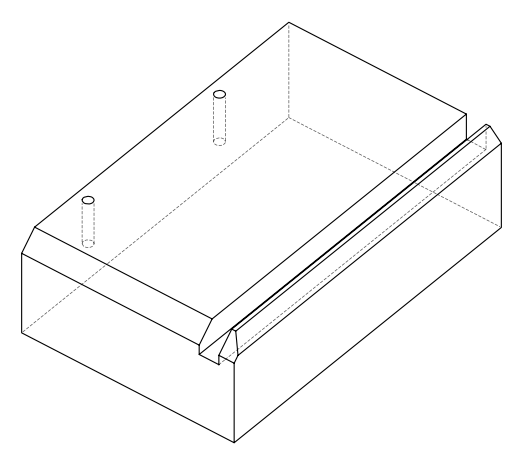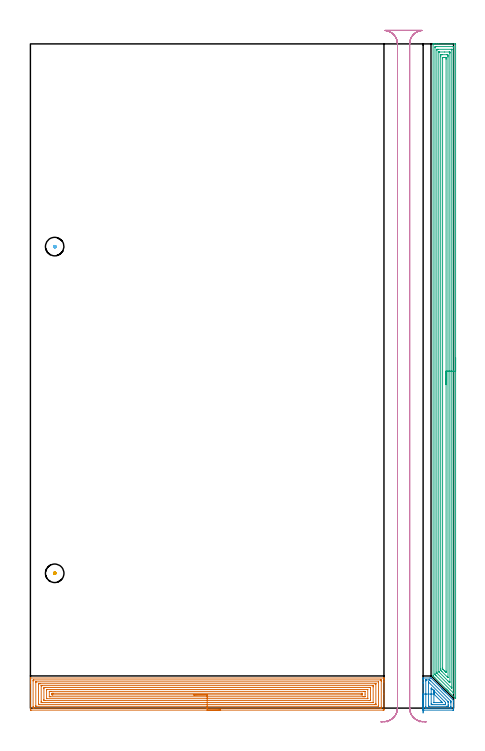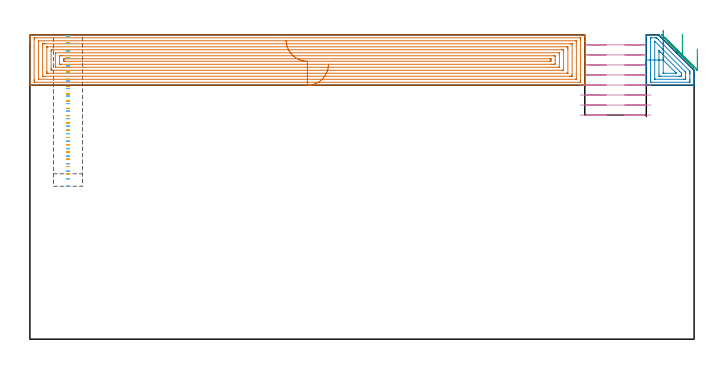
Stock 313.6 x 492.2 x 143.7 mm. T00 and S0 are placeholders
(PLAN: 6 operations, 2 tool changes, 62.5 min)
(1 AREA_MILL | FG_CHAMFER_SURFACE | UGT0205_001 | 19.17 min | 76524 mm3)
(2 AREA_MILL_1 | FG_CHAMFER_SURFACE_1 | UGT0205_001 | 1.48 min | 8709 mm3)
(3 AREA_MILL_2 | FG_CHAMFER_SURFACE_2 | UGT0205_001 | 23.24 min | 66117 mm3)
(4 MILL_RECTANGULAR_SLOT | SLOT_RECTANGULAR | UGT0201_094 | Follow Part, ap 5, ae 75% | 17.3 min | 536319 mm3)
(5 MILL_BLIND_HOLE_FROM_SOLID_MATERIAL | STEP1POCKET | NXT0201_011 | Spiral | 0.66 min | 9656 mm3)
(6 MILL_BLIND_HOLE_FROM_SOLID_MATERIAL_1 | STEP1POCKET_1 | NXT0201_011 | Spiral | 0.69 min | 10519 mm3)
(TOOL UGT0205_001 | Chamfer Mill 20 x 3 x 45 deg. | D20 FL50 Z2)
(TOOL UGT0201_094 | End mill 20 mm | D20 FL38 Z4)
(TOOL NXT0201_011 | ENDMILL 12mm [2P460-1200-NA 1630] | D12 FL38 Z6)
(OP 1 AREA_MILL)
G17 G21 G94 G90
T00 M6
G54
G17 G0 G90 X141. Y-1.5 S1061 M3
G43 Z153.7 H0
Z129.9
G94 G1 X140.962 Z129.028 F250.
X140.848 Z128.164
X140.659 Z127.312
X140.397 Z126.48
X140.063 Z125.674
X139.66 Z124.9
X139.192 Z124.164
X138.66 Z123.472
X138.071 Z122.829
X137.428 Z122.24
X136.736 Z121.708
X136. Z121.24
X135.226 Z120.837
X134.42 Z120.503
X133.588 Z120.241
X132.736 Z120.052
X131.872 Z119.938
X131. Z119.9
X0.614
X0.169 Y-1.496 Z119.902
X0.01 Y-1.492 Z119.906
X0. Y-1.329 Z120.068
Y18.605 Z140.
Y19.211 Z140.605
Y19.762 Z141.158
Y20.092 Z141.488
Y20.643 Z142.039
Y20.973 Z142.368
Y21.633 Z143.033
Y21.966 Z143.365
Y22.298 Z143.688
X0.006 Y22.299 Z143.69
X0.167 Y22.3 Z143.7
X261.833
X261.994 Y22.299 Z143.69
X262. Y22.298 Z143.688
Y21.966 Z143.365
Y21.633 Z143.033
Y20.973 Z142.368
Y19.762 Z141.158
Y19.211 Z140.605
Y10.455 Z131.852
Y-0.779 Z120.619
X261.997 Y-1.054 Z120.343
X261.99 Y-1.492 Z119.906
X261.834 Y-1.496 Z119.902
X261.386 Y-1.5 Z119.9
X131.
Y-0.086 Z121.314
X2.4 Y-0.085 Z121.315
X2.31 Y-0.084 Z121.316
X2.035 Y-0.079 Z121.321
X2.01 Y0.011 Z121.411
X2.003 Y0.219 Z121.619
X2.001 Y0.708 Z122.108
X2. Y1.103 Z122.503
X2.001 Y20.092 Z141.492
X2.002 Y20.484 Z141.884
X2.01 Y20.874 Z142.274
X2.4 Y20.884 Z142.284
X2.489 Y20.885 Z142.285
X259.6
X259.69 Y20.884 Z142.284
X259.965 Y20.879 Z142.279
X259.99 Y20.789 Z142.189
X259.997 Y20.581 Z141.981
X259.999 Y20.092 Z141.492
X260. Y19.697 Z141.097
X259.999 Y0.708 Z122.108
X259.998 Y0.316 Z121.716
X259.99 Y-0.074 Z121.326
X259.6 Y-0.084 Z121.316
X259.511 Y-0.085 Z121.315
X131. Y-0.086 Z121.314
Y1.328 Z122.728
X4.186 Y1.329 Z122.729
X4.098 Y1.33 Z122.73
X4.029 Y1.333 Z122.733
X4.014 Y1.335 Z122.735
X4.01 Y1.354 Z122.754
X4.005 Y1.406 Z122.806
X4.001 Y1.589 Z122.989
Y19.211 Z140.611
X4.002 Y19.392 Z140.792
X4.01 Y19.454 Z140.854
X4.013 Y19.465 Z140.865
X4.022 Y19.467 Z140.867
X4.054 Y19.47 Z140.87
X4.186 Y19.471 Z140.871
X257.814
X257.902 Y19.47 Z140.87
X257.971 Y19.467 Z140.867
X257.986 Y19.465 Z140.865
X257.99 Y19.446 Z140.846
X257.995 Y19.394 Z140.794
X257.999 Y19.211 Z140.611
Y1.589 Z122.989
X257.998 Y1.408 Z122.808
X257.99 Y1.346 Z122.746
X257.987 Y1.335 Z122.735
X257.978 Y1.333 Z122.733
X257.946 Y1.33 Z122.73
X257.814 Y1.329 Z122.729
X131. Y1.328 Z122.728
Y2.743 Z124.143
X6.589
X6.128 Y2.747 Z124.147
X6.023 Y2.75 Z124.15
X6.01 Y2.751 Z124.151
X6.007 Y2.771 Z124.171
X6.003 Y2.821 Z124.221
X6.001 Y2.921 Z124.321
X6. Y17.421 Z138.821
X6.002 Y17.875 Z139.275
X6.005 Y17.982 Z139.382
X6.01 Y18.034 Z139.434
X6.015 Y18.051 Z139.451
X6.043 Y18.052 Z139.452
X6.25 Y18.055 Z139.455
X6.865 Y18.057 Z139.457
X7.141
X255.411
X255.872 Y18.053 Z139.453
X255.977 Y18.05 Z139.45
X255.99 Y18.049 Z139.449
X255.993 Y18.029 Z139.429
X255.997 Y17.979 Z139.379
X255.999 Y17.878 Z139.278
X256. Y3.379 Z124.779
X255.998 Y2.925 Z124.325
X255.995 Y2.818 Z124.218
X255.99 Y2.766 Z124.166
X255.985 Y2.749 Z124.149
X255.957 Y2.748 Z124.148
X255.75 Y2.745 Z124.145
X255.135 Y2.743 Z124.143
X254.859
X131.
Y4.157 Z125.557
X8.575
X8.421 Y4.159 Z125.559
X8.115 Y4.164 Z125.564
X8.009 Y4.172 Z125.572
X8.006 Y4.19 Z125.59
X8.003 Y4.233 Z125.633
X8. Y4.875 Z126.275
Y5.114 Z126.514
Y16.567 Z137.967
X8.002 Y16.608 Z138.008
X8.005 Y16.627 Z138.027
X8.008 Y16.632 Z138.032
X8.039 Y16.636 Z138.036
X8.345 Y16.641 Z138.041
X8.498 Y16.643 Z138.043
X253.425
X253.579 Y16.641 Z138.041
X253.885 Y16.636 Z138.036
X253.991 Y16.628 Z138.028
X253.994 Y16.61 Z138.01
X253.997 Y16.567 Z137.967
X254. Y15.925 Z137.325
Y15.686 Z137.086
Y4.233 Z125.633
X253.998 Y4.192 Z125.592
X253.995 Y4.173 Z125.573
X253.992 Y4.168 Z125.568
X253.961 Y4.164 Z125.564
X253.655 Y4.159 Z125.559
X253.502 Y4.157 Z125.557
X131.
Y5.571 Z126.971
X10.866 Y5.572 Z126.972
X10.437 Y5.574 Z126.974
X10.018 Y5.578 Z126.978
X10.008 Y5.995 Z127.395
X10.001 Y6.425 Z127.825
Y14.355 Z135.755
X10.007 Y14.805 Z136.205
X10.015 Y15.222 Z136.622
X10.437 Y15.226 Z136.626
X10.902 Y15.228 Z136.628
X251.134
X251.562 Y15.226 Z136.626
X251.982 Y15.222 Z136.622
X251.992 Y14.805 Z136.205
X251.999 Y14.375 Z135.775
Y6.445 Z127.845
X251.993 Y5.995 Z127.395
X251.985 Y5.578 Z126.978
X251.562 Y5.574 Z126.974
X251.098 Y5.572 Z126.972
X131. Y5.571 Z126.971
Y6.985 Z128.385
X12.112 Y6.986 Z128.386
X12.038 Y6.989 Z128.389
X12.009 Y6.992 Z128.392
X12.004 Y7.008 Z128.408
X12.001 Y7.028 Z128.428
X12. Y13.484 Z134.884
X12.002 Y13.631 Z135.031
X12.007 Y13.749 Z135.149
X12.013 Y13.809 Z135.209
X12.029 Y13.81 Z135.21
X12.224 Y13.814 Z135.214
X249.888
X249.962 Y13.811 Z135.211
X249.99 Y13.808 Z135.208
X249.996 Y13.792 Z135.192
X249.999 Y13.772 Z135.172
X250. Y7.316 Z128.716
X249.998 Y7.169 Z128.569
X249.993 Y7.051 Z128.451
X249.987 Y6.991 Z128.391
X249.971 Y6.99 Z128.39
X249.776 Y6.986 Z128.386
X131. Y6.985 Z128.385
Y8.4 Z129.8
X14.903
X14.248 Y8.403 Z129.803
X14.01 Y8.407 Z129.807
X14. Y8.638 Z130.038
Y8.647 Z130.047
Y12.172 Z133.572
X14.01 Y12.393 Z133.793
X14.662 Y12.399 Z133.799
X14.903 Y12.4 Z133.8
X15.554
X247.097
X247.752 Y12.397 Z133.797
X247.99 Y12.393 Z133.793
X248. Y12.162 Z133.562
Y12.153 Z133.553
Y10.4 Z131.8
Y8.628 Z130.028
X247.99 Y8.407 Z129.807
X247.338 Y8.401 Z129.801
X247.097 Y8.4 Z129.8
X246.446
X131.
Y9.814 Z131.214
X16.689
X16.388 Y9.816 Z131.216
X16.039 Y9.821 Z131.221
X16.01 Y9.827 Z131.227
X16.006 Y9.876 Z131.276
X16.002 Y9.983 Z131.383
X16. Y10.198 Z131.598
X16.001 Y10.4 Z131.8
X16.005 Y10.74 Z132.14
X16.01 Y10.909 Z132.309
X16.019 Y10.98 Z132.38
X16.099 Y10.982 Z132.382
X16.689 Y10.985 Z132.385
X16.988 Y10.986 Z132.386
X245.311
X245.612 Y10.984 Z132.384
X245.961 Y10.979 Z132.379
X245.99 Y10.973 Z132.373
X245.994 Y10.924 Z132.324
X245.998 Y10.817 Z132.217
X246. Y10.602 Z132.002
X245.999 Y10.4 Z131.8
X245.995 Y10.06 Z131.46
X245.99 Y9.891 Z131.291
X245.981 Y9.82 Z131.22
X245.901 Y9.818 Z131.218
X245.311 Y9.815 Z131.215
X245.012 Y9.814 Z131.214
X131.
X130.128 Z131.252
X129.264 Z131.366
X128.412 Z131.555
X127.58 Z131.817
X126.774 Z132.151
X126. Z132.554
X125.264 Z133.022
X124.572 Z133.553
X123.929 Z134.143
X123.34 Z134.786
X122.808 Z135.478
X122.34 Z136.214
X121.937 Z136.988
X121.603 Z137.794
X121.341 Z138.626
X121.152 Z139.477
X121.038 Z140.342
X121. Z141.214
G0 Z153.7
M5
M2
(OP 2 AREA_MILL_1)
G17 G21 G94 G90
T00 M6
G54
G17 G0 G90 X291. Y-3.742 S1061 M3
G43 Z153.7 H0
Z131.797
G94 G1 Y-3.099 Z131.208 F250.
Y-2.407 Z130.677
Y-1.671 Z130.208
Y-0.897 Z129.805
Y-0.091 Z129.471
Y0.741 Z129.209
Y1.592 Z129.02
Y2.457 Z128.906
Y3.329 Z128.868
Y4.2 Z128.906
Y5.065 Z129.02
Y5.917 Z129.209
Y6.749 Z129.471
Y7.555 Z129.805
Y8.329 Z130.208
Y9.065 Z130.677
Y9.757 Z131.208
Y10.4 Z131.797
Y18.33 Z139.724
Y18.911 Z140.309
Y19.211 Z140.607
Y20.973 Z142.368
Y21.571 Z142.97
Y21.854 Z143.253
X291.001 Y21.998 Z143.397
X291.01 Y22.294 Z143.693
X291.152 Y22.3 Z143.7
X296.057
X296.897 Y22.295 Z143.695
X296.906 Z143.694
X304.7 Y14.501 Z135.898
X304.837 Y14.365 Z135.761
X304.976 Y14.225 Z135.623
X305.136 Y14.065 Z135.463
X305.278 Y13.924 Z135.32
X305.422 Y13.78 Z135.177
X305.571 Y13.63 Z135.028
X305.719 Y13.484 Z134.879
X305.868 Y13.334 Z134.731
X306.006 Y13.195 Z134.593
X306.159 Y13.043 Z134.438
X306.313 Y12.888 Z134.285
X306.441 Y12.76 Z134.157
X306.6 Y12.603 Z133.998
X307.095 Y12.105 Z133.505
X307.354 Y11.847 Z133.245
X307.48 Y11.722 Z133.118
X307.835 Y11.365 Z132.765
X313.6 Y5.6 Z126.998
Y5.554 Z126.954
Y5.122 Z126.522
Y4.232 Z125.627
Y2.171 Z123.568
Y1.589 Z122.984
Y0.999 Z122.395
Y-0.763 Z120.633
X313.597 Y-1.054 Z120.343
X313.59 Y-1.491 Z119.905
X313.449 Y-1.495 Z119.903
X313.003 Y-1.5 Z119.9
X291.597
X291.152 Y-1.495 Z119.903
X291.01 Y-1.492 Z119.906
X291. Y-1.345 Z120.052
Y10.4 Z131.797
X292.489 Z131.8
X293.
X293.001 Y20.092 Z141.492
X293.002 Y20.466 Z141.866
X293.01 Y20.844 Z142.244
X293.014 Y20.88 Z142.28
X293.031 Y20.881 Z142.281
X293.08 Y20.884 Z142.284
X293.18 Y20.885 Z142.285
X293.381 Y20.886 Z142.286
X295.254 Y20.885 Z142.285
X295.655 Y20.881 Z142.281
X295.851 Y20.879 Z142.279
X296.057 Y20.685 Z142.085
X296.657 Y20.092 Z141.492
X311.429 Y5.321 Z126.721
X311.497 Y5.251 Z126.651
X311.549 Y5.194 Z126.594
X311.581 Y5.157 Z126.557
X311.59 Y5.114 Z126.514
X311.597 Y4.74 Z126.14
X311.599 Y4.232 Z125.632
X311.6 Y3.856 Z125.256
Y1.213 Z122.613
X311.599 Y0.708 Z122.108
X311.598 Y0.334 Z121.734
X311.59 Y-0.044 Z121.356
X311.586 Y-0.08 Z121.32
X311.569 Y-0.082 Z121.318
X311.52 Y-0.084 Z121.316
X311.42 Y-0.085 Z121.315
X311.219 Y-0.086 Z121.314
X293.381 Y-0.085 Z121.315
X293.291 Y-0.084 Z121.316
X293.024 Y-0.079 Z121.321
X293.01 Y0.008 Z121.408
X293.003 Y0.2 Z121.6
X293.001 Y0.708 Z122.108
X293. Y1.085 Z122.485
Y10.4 Z131.8
X295.
X295.001 Y19.211 Z140.611
X295.002 Y19.262 Z140.662
X295.004 Y19.271 Z140.671
X295.009 Y19.28 Z140.68
X295.086 Y19.211 Z140.611
X295.165 Y19.135 Z140.535
X309.31 Y4.99 Z126.39
X309.435 Y4.864 Z126.264
X309.585 Y4.704 Z126.104
X309.595 Y4.395 Z125.795
X309.598 Y4.232 Z125.632
X309.6 Y4.07 Z125.47
Y2.47 Z123.87
Y1.589 Z122.989
X309.599 Y1.427 Z122.827
X309.595 Y1.372 Z122.772
X309.59 Y1.335 Z122.735
X309.566 Y1.333 Z122.733
X309.435 Y1.331 Z122.731
X308.807 Y1.329 Z122.729
X308.543 Y1.328 Z122.728
X295.429 Y1.329 Z122.729
X295.165 Y1.33 Z122.73
X295.077 Y1.332 Z122.732
X295.016 Y1.335 Z122.735
X295.01 Y1.427 Z122.827
X295.003 Y1.589 Z122.989
X295. Y1.752 Z123.152
Y10.4 Z131.8
X297.
Y13.924 Z135.324
X297.005 Y14.75 Z136.15
X297.01 Y14.805 Z136.205
X297.022 Y14.818 Z136.218
X297.038 Y14.805 Z136.205
X297.841 Y14.011 Z135.411
X306.759 Y5.092 Z126.492
X307.59 Y4.232 Z125.632
X307.6 Y3.402 Z124.802
Y3.351 Z124.751
Y2.936 Z124.336
X307.599 Y2.832 Z124.232
X307.597 Y2.781 Z124.181
X307.593 Y2.756 Z124.156
X307.589 Y2.75 Z124.15
X307.58 Y2.748 Z124.148
X307.374 Y2.744 Z124.144
X306.759 Y2.743 Z124.143
X306.484
X297.841
X297.564 Y2.744 Z124.144
X297.114 Y2.748 Z124.148
X297.011 Y2.75 Z124.15
X297. Y3.351 Z124.751
Y10.4 Z131.8
X299.001
X304.288 Y5.114 Z126.514
X304.976 Y4.425 Z125.825
X305.161 Y4.232 Z125.632
X305.214 Y4.175 Z125.575
X305.127 Y4.164 Z125.564
X305.05 Y4.159 Z125.559
X304.976 Y4.158 Z125.558
X299.395
X299.089 Y4.161 Z125.561
X299.008 Y4.164 Z125.564
X299.006 Y4.17 Z125.57
X299.002 Y4.191 Z125.591
X299.001 Y4.232 Z125.632
Y10.4 Z131.8
X299.002 Y10.989 Z132.443
X299.004 Y11.52 Z133.135
X299.005 Y11.989 Z133.871
X299.006 Y12.392 Z134.645
X299.007 Y12.726 Z135.451
Y12.988 Z136.283
X299.008 Y13.177 Z137.135
Y13.291 Z137.999
Y13.329 Z138.871
Y13.291 Z139.743
Y13.177 Z140.608
X299.007 Y12.988 Z141.459
Y12.726 Z142.291
X299.006 Y12.392 Z143.097
X299.005 Y11.989 Z143.871
X299.004 Y11.52 Z144.607
X299.002 Y10.989 Z145.299
X299.001 Y10.4 Z145.942
G0 Z153.7
M5
M2
(OP 3 AREA_MILL_2)
G17 G21 G94 G90
T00 M6
G54
G17 G0 G90 X315.1 Y259.65 S1061 M3
G43 Z153.7 H0
Z137.
G94 G1 Y259.612 Z136.128 F250.
Y259.498 Z135.264
Y259.309 Z134.412
Y259.047 Z133.58
Y258.713 Z132.774
Y258.31 Z132.
Y257.841 Z131.264
Y257.31 Z130.572
Y256.721 Z129.929
Y256.078 Z129.34
Y255.386 Z128.808
Y254.65 Z128.34
Y253.876 Z127.937
Y253.07 Z127.603
Y252.238 Z127.341
Y251.386 Z127.152
Y250.522 Z127.038
Y249.65 Z127.
Y7.286
X315.093 Y7.119 Z127.007
X314.916 Y7.285 Z127.184
X314.882 Y7.318 Z127.218
X309.995 Y12.204 Z132.102
X309.83 Y12.368 Z132.265
X309.67 Y12.529 Z132.428
X309.548 Y12.651 Z132.55
X309.39 Y12.808 Z132.705
X309.237 Y12.962 Z132.861
X309.101 Y13.098 Z132.997
X308.95 Y13.248 Z133.145
X308.804 Y13.395 Z133.294
X308.654 Y13.545 Z133.444
X308.51 Y13.688 Z133.586
X308.371 Y13.828 Z133.727
X308.207 Y13.992 Z133.891
X308.07 Y14.128 Z134.026
X299.712 Y22.488 Z142.388
X298.83 Y23.369 Z143.269
X298.421 Y23.78 Z143.677
X298.406 Y23.805 Z143.692
X298.4 Y23.83 Z143.7
Y492.015
X298.396 Y492.199 Z143.695
X298.753 Y492.2 Z143.347
X298.984 Z143.116
X299.71 Z142.385
X300.954 Z141.143
X302.35 Z139.745
X314.67 Z127.428
X314.93 Y492.198 Z127.168
X315.092 Y492.19 Z127.006
X315.099 Y492.026 Z126.999
X315.1 Y249.65 Z127.
X313.686 Z128.414
X313.685 Y11.415 Z128.415
X313.684 Y11.309 Z128.416
X313.679 Y11.031 Z128.421
X313.676 Y10.984 Z128.424
X313.636 Y11.02 Z128.464
X313.592 Y11.062 Z128.508
X313.341 Y11.309 Z128.759
X300.59 Y24.06 Z141.51
X299.931 Y24.724 Z142.169
X299.835 Y24.827 Z142.265
X299.821 Y24.923 Z142.279
X299.814 Y25.619 Z142.286
X299.815 Y489.673 Z142.285
X299.816 Y489.78 Z142.284
X299.821 Y490.164 Z142.279
X300.186 Y490.191 Z141.914
X300.59 Y490.196 Z141.51
X301.057 Y490.2 Z141.043
X313.376 Z128.724
X313.595 Y490.198 Z128.505
X313.631 Y490.195 Z128.469
X313.666 Y490.19 Z128.434
X313.679 Y490.18 Z128.421
X313.68 Y490.152 Z128.42
X313.685 Y489.886 Z128.415
X313.686 Y249.65 Z128.414
X312.272 Z129.828
X312.271 Y15.535 Z129.829
X312.269 Y14.887 Z129.831
X312.268 Y14.849 Z129.832
X312.267 Y14.845 Z129.833
X312.217 Y14.887 Z129.883
X312.03 Y15.071 Z130.07
X301.47 Y25.629 Z140.63
X301.257 Y25.854 Z140.843
X301.235 Y25.889 Z140.865
X301.233 Y25.972 Z140.867
X301.23 Y26.103 Z140.87
X301.228 Y26.759 Z140.872
X301.229 Y487.342 Z140.871
X301.23 Y487.991 Z140.87
X301.232 Y488.113 Z140.868
X301.235 Y488.173 Z140.865
X301.24 Y488.191 Z140.86
X301.269 Y488.195 Z140.831
X301.47 Y488.198 Z140.63
X302.145 Y488.2 Z139.955
X311.824 Z130.276
X312.03 Y488.197 Z130.07
X312.235 Y488.192 Z129.865
X312.259 Y488.19 Z129.841
X312.265 Y488.178 Z129.835
X312.268 Y488.138 Z129.832
X312.27 Y488.073 Z129.83
X312.271 Y487.991 Z129.829
X312.272 Y487.745 Z129.828
Y249.65
X310.857 Z131.243
Y19.656
X310.855 Y19.358 Z131.245
X310.85 Y18.768 Z131.25
X310.27 Y19.287 Z131.83
X310.193 Y19.358 Z131.907
X309.39 Y20.159 Z132.71
X303.036 Y26.513 Z139.064
X302.835 Y26.716 Z139.265
X302.699 Y26.857 Z139.401
X302.652 Y26.909 Z139.448
X302.649 Y26.925 Z139.451
X302.646 Y26.961 Z139.454
X302.643 Y27.109 Z139.457
Y485.905
X302.645 Y486.104 Z139.455
X302.647 Y486.175 Z139.453
X302.65 Y486.188 Z139.45
X302.656 Y486.192 Z139.444
X302.682 Y486.196 Z139.418
X302.791 Y486.199 Z139.309
X303.23 Y486.2 Z138.87
X306.75 Z135.35
X310.27 Z131.83
X310.709 Y486.193 Z131.391
X310.817 Y486.19 Z131.283
X310.851 Y486.177 Z131.249
X310.853 Y486.142 Z131.247
X310.855 Y486.052 Z131.245
X310.857 Y485.605 Z131.243
Y485.308
Y249.65
X309.443 Z132.657
Y22.882
X309.442 Y22.827 Z132.658
X309.437 Y22.719 Z132.663
X309.43 Y22.58 Z132.67
X309.39 Y22.616 Z132.71
X309.064 Y22.936 Z133.036
X304.99 Y27.009 Z137.11
X304.594 Y27.407 Z137.506
X304.11 Y27.9 Z137.99
X304.064 Y28.302 Z138.036
X304.061 Y28.352 Z138.039
X304.057 Y29.196 Z138.043
Y29.25
Y482.679
X304.06 Y483.519 Z138.04
X304.061 Y483.569 Z138.039
X304.11 Y484.19 Z137.99
X304.324 Y484.196 Z137.776
X304.99 Y484.199 Z137.11
X305.2 Y484.2 Z136.9
X308.721 Y484.199 Z133.379
X309.39 Y484.19 Z132.71
X309.438 Y483.519 Z132.662
X309.441 Y483.468 Z132.659
X309.443 Y482.625 Z132.657
Y482.571
Y249.65
X308.029 Z134.071
Y27.407
X308.028 Y27.003 Z134.072
X308.023 Y26.513 Z134.077
X308.022 Y26.45 Z134.078
X307.945 Y26.513 Z134.155
X307.63 Y26.821 Z134.47
X307.04 Y27.407 Z135.06
X306.75 Y27.697 Z135.35
X306.146 Y28.302 Z135.954
X305.87 Y28.579 Z136.23
X305.566 Y28.889 Z136.534
X305.491 Y28.969 Z136.609
X305.478 Y28.988 Z136.622
X305.475 Y29.012 Z136.625
X305.473 Y29.061 Z136.627
X305.472 Y29.196 Z136.628
X305.471 Y29.601 Z136.629
Y481.241
X305.473 Y481.73 Z136.627
X305.476 Y482.131 Z136.624
X305.478 Y482.185 Z136.622
X305.524 Y482.19 Z136.576
X305.639 Y482.195 Z136.461
X305.87 Y482.198 Z136.23
X306.288 Y482.2 Z135.812
X307.168 Z134.932
X307.63 Z134.47
X307.784 Y482.198 Z134.316
X307.907 Y482.195 Z134.193
X307.988 Y482.19 Z134.112
X308.022 Y482.182 Z134.078
X308.023 Y482.135 Z134.077
X308.027 Y481.73 Z134.073
X308.029 Y481.325 Z134.071
Y480.836
Y249.65
Y248.778 Z134.109
Y247.913 Z134.223
Y247.062 Z134.412
Y246.23 Z134.674
Y245.424 Z135.008
Y244.65 Z135.411
Y243.914 Z135.88
Y243.222 Z136.411
Y242.579 Z137.
Y241.99 Z137.643
Y241.458 Z138.335
Y240.99 Z139.071
Y240.587 Z139.845
Y240.253 Z140.651
Y239.991 Z141.483
Y239.802 Z142.335
Y239.688 Z143.2
Y239.65 Z144.071
G0 Z153.7
M5
M2
(OP 4 MILL_RECTANGULAR_SLOT)
G17 G21 G94 G90
T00 M6
G54
G17 G0 G90 X288.598 Y-10.16 S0 M3
G43 Z153.7 H0
Z138.962
G94 G1 X286. Y-8.66 F250.
G2 X281. Y0. R10. F500.
G1 Y492.2
G2 X290.226 Y502.17 R10.
G1 Y502.2
X262.774
Y502.17
G2 X272. Y492.2 R10.
G1 Y0.
G2 X267. Y-8.66 R10.
G1 X264.402 Y-10.16 F250.
G0 X288.598 Z134.225
G1 X286. Y-8.66
G2 X281. Y0. R10. F500.
G1 Y492.2
G2 X290.226 Y502.17 R10.
G1 Y502.2
X262.774
Y502.17
G2 X272. Y492.2 R10.
G1 Y0.
G2 X267. Y-8.66 R10.
G1 X264.402 Y-10.16 F250.
G0 X288.598 Z129.487
G1 X286. Y-8.66
G2 X281. Y0. R10. F500.
G1 Y492.2
G2 X290.226 Y502.17 R10.
G1 Y502.2
X262.774
Y502.17
G2 X272. Y492.2 R10.
G1 Y0.
G2 X267. Y-8.66 R10.
G1 X264.402 Y-10.16 F250.
G0 X290.692 Y-10.436 Z124.75
G1 X287.845 Y-9.489
G2 X281. Y0. R10. F500.
G1 Y492.2
G2 X290.226 Y502.17 R10.
G1 Y502.2
X262.774
Y502.17
G2 X272. Y492.2 R10.
G1 Y0.
G2 X265.141 Y-9.494 R10.
G1 X262.293 Y-10.436 F250.
G0 X293.217 Y-10.202 Z120.012
G1 X290.226 Y-9.97
G2 X281. Y0. R10. F500.
G1 Y492.2
G2 X290.226 Y502.17 R10.
G1 Y502.2
X262.774
Y502.17
G2 X272. Y492.2 R10.
G1 Y0.
G2 X262.774 Y-9.97 R10.
G1 X259.783 Y-10.202 F250.
G0 X293.217 Z115.275
G1 X290.226 Y-9.97
G2 X281. Y0. R10. F500.
G1 Y492.2
G2 X290.226 Y502.17 R10.
G1 Y502.2
X262.774
Y502.17
G2 X272. Y492.2 R10.
G1 Y0.
G2 X262.774 Y-9.97 R10.
G1 X259.783 Y-10.202 F250.
G0 X293.217 Z110.537
G1 X290.226 Y-9.97
G2 X281. Y0. R10. F500.
G1 Y492.2
G2 X290.226 Y502.17 R10.
G1 Y502.2
X262.774
Y502.17
G2 X272. Y492.2 R10.
G1 Y0.
G2 X262.774 Y-9.97 R10.
G1 X259.783 Y-10.202 F250.
G0 X293.217 Z105.8
G1 X290.226 Y-9.97
G2 X281. Y0. R10. F500.
G1 Y492.2
G2 X290.226 Y502.17 R10.
G1 Y502.2
X262.774
Y502.17
G2 X272. Y492.2 R10.
G1 Y0.
G2 X262.774 Y-9.97 R10.
G1 X259.783 Y-10.202 F250.
G0 Z153.7
M5
M2
(OP 5 MILL_BLIND_HOLE_FROM_SOLID_MATERIAL)
G17 G21 G94 G90
T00 M6
G54
G17 G0 G90 X18. Y99.9 S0 M3
G43 Z153.7 H1
Z143.27
G94 G3 X18.425 Y100.325 R0.425 F250.
X18. Y100.75 R0.425
X17.15 Y99.9 R0.85
X18. Y100.75 R-0.85
X17.575 Y100.325 R0.425
X18. Y99.9 R0.425
G0 Z139.84
G3 X18.425 Y100.325 R0.425
X18. Y100.75 R0.425
X17.15 Y99.9 R0.85
X18. Y100.75 R-0.85
X17.575 Y100.325 R0.425
X18. Y99.9 R0.425
G0 Z136.41
G3 X18.425 Y100.325 R0.425
X18. Y100.75 R0.425
X17.15 Y99.9 R0.85
X18. Y100.75 R-0.85
X17.575 Y100.325 R0.425
X18. Y99.9 R0.425
G0 Z132.98
G3 X18.425 Y100.325 R0.425
X18. Y100.75 R0.425
X17.15 Y99.9 R0.85
X18. Y100.75 R-0.85
X17.575 Y100.325 R0.425
X18. Y99.9 R0.425
G0 Z129.55
G3 X18.425 Y100.325 R0.425
X18. Y100.75 R0.425
X17.15 Y99.9 R0.85
X18. Y100.75 R-0.85
X17.575 Y100.325 R0.425
X18. Y99.9 R0.425
G0 Z126.12
G3 X18.425 Y100.325 R0.425
X18. Y100.75 R0.425
X17.15 Y99.9 R0.85
X18. Y100.75 R-0.85
X17.575 Y100.325 R0.425
X18. Y99.9 R0.425
G0 Z122.69
G3 X18.425 Y100.325 R0.425
X18. Y100.75 R0.425
X17.15 Y99.9 R0.85
X18. Y100.75 R-0.85
X17.575 Y100.325 R0.425
X18. Y99.9 R0.425
G0 Z119.26
G3 X18.425 Y100.325 R0.425
X18. Y100.75 R0.425
X17.15 Y99.9 R0.85
X18. Y100.75 R-0.85
X17.575 Y100.325 R0.425
X18. Y99.9 R0.425
G0 Z115.83
G3 X18.425 Y100.325 R0.425
X18. Y100.75 R0.425
X17.15 Y99.9 R0.85
X18. Y100.75 R-0.85
X17.575 Y100.325 R0.425
X18. Y99.9 R0.425
G0 Z112.4
G3 X18.425 Y100.325 R0.425
X18. Y100.75 R0.425
X17.15 Y99.9 R0.85
X18. Y100.75 R-0.85
X17.575 Y100.325 R0.425
X18. Y99.9 R0.425
G0 Z108.97
G3 X18.425 Y100.325 R0.425
X18. Y100.75 R0.425
X17.15 Y99.9 R0.85
X18. Y100.75 R-0.85
X17.575 Y100.325 R0.425
X18. Y99.9 R0.425
G0 Z105.54
G3 X18.425 Y100.325 R0.425
X18. Y100.75 R0.425
X17.15 Y99.9 R0.85
X18. Y100.75 R-0.85
X17.575 Y100.325 R0.425
X18. Y99.9 R0.425
G0 Z102.11
G3 X18.425 Y100.325 R0.425
X18. Y100.75 R0.425
X17.15 Y99.9 R0.85
X18. Y100.75 R-0.85
X17.575 Y100.325 R0.425
X18. Y99.9 R0.425
G0 Z98.68
G3 X18.425 Y100.325 R0.425
X18. Y100.75 R0.425
X17.15 Y99.9 R0.85
X18. Y100.75 R-0.85
X17.575 Y100.325 R0.425
X18. Y99.9 R0.425
G0 Z95.25
G3 X18.425 Y100.325 R0.425
X18. Y100.75 R0.425
X17.15 Y99.9 R0.85
X18. Y100.75 R-0.85
X17.575 Y100.325 R0.425
X18. Y99.9 R0.425
G0 Z91.82
G3 X18.425 Y100.325 R0.425
X18. Y100.75 R0.425
X17.15 Y99.9 R0.85
X18. Y100.75 R-0.85
X17.575 Y100.325 R0.425
X18. Y99.9 R0.425
G0 Z88.39
G3 X18.425 Y100.325 R0.425
X18. Y100.75 R0.425
X17.15 Y99.9 R0.85
X18. Y100.75 R-0.85
X17.575 Y100.325 R0.425
X18. Y99.9 R0.425
G0 Z84.96
G3 X18.425 Y100.325 R0.425
X18. Y100.75 R0.425
X17.15 Y99.9 R0.85
X18. Y100.75 R-0.85
X17.575 Y100.325 R0.425
X18. Y99.9 R0.425
G0 Z81.53
G3 X18.425 Y100.325 R0.425
X18. Y100.75 R0.425
X17.15 Y99.9 R0.85
X18. Y100.75 R-0.85
X17.575 Y100.325 R0.425
X18. Y99.9 R0.425
G0 Z78.1
G3 X18.425 Y100.325 R0.425
X18. Y100.75 R0.425
X17.15 Y99.9 R0.85
X18. Y100.75 R-0.85
X17.575 Y100.325 R0.425
X18. Y99.9 R0.425
G0 Z153.7
M5
M2
(OP 6 MILL_BLIND_HOLE_FROM_SOLID_MATERIAL_1)
G17 G21 G94 G90
T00 M6
G54
G17 G0 G90 X18. Y342. S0 M3
G43 Z153.7 H1
Z143.152
G94 G3 X18.425 Y342.425 R0.425 F250.
X18. Y342.85 R0.425
X17.15 Y342. R0.85
X18. Y342.85 R-0.85
X17.575 Y342.425 R0.425
X18. Y342. R0.425
G0 Z139.605
G3 X18.425 Y342.425 R0.425
X18. Y342.85 R0.425
X17.15 Y342. R0.85
X18. Y342.85 R-0.85
X17.575 Y342.425 R0.425
X18. Y342. R0.425
G0 Z136.057
G3 X18.425 Y342.425 R0.425
X18. Y342.85 R0.425
X17.15 Y342. R0.85
X18. Y342.85 R-0.85
X17.575 Y342.425 R0.425
X18. Y342. R0.425
G0 Z132.51
G3 X18.425 Y342.425 R0.425
X18. Y342.85 R0.425
X17.15 Y342. R0.85
X18. Y342.85 R-0.85
X17.575 Y342.425 R0.425
X18. Y342. R0.425
G0 Z128.962
G3 X18.425 Y342.425 R0.425
X18. Y342.85 R0.425
X17.15 Y342. R0.85
X18. Y342.85 R-0.85
X17.575 Y342.425 R0.425
X18. Y342. R0.425
G0 Z125.414
G3 X18.425 Y342.425 R0.425
X18. Y342.85 R0.425
X17.15 Y342. R0.85
X18. Y342.85 R-0.85
X17.575 Y342.425 R0.425
X18. Y342. R0.425
G0 Z121.867
G3 X18.425 Y342.425 R0.425
X18. Y342.85 R0.425
X17.15 Y342. R0.85
X18. Y342.85 R-0.85
X17.575 Y342.425 R0.425
X18. Y342. R0.425
G0 Z118.319
G3 X18.425 Y342.425 R0.425
X18. Y342.85 R0.425
X17.15 Y342. R0.85
X18. Y342.85 R-0.85
X17.575 Y342.425 R0.425
X18. Y342. R0.425
G0 Z114.771
G3 X18.425 Y342.425 R0.425
X18. Y342.85 R0.425
X17.15 Y342. R0.85
X18. Y342.85 R-0.85
X17.575 Y342.425 R0.425
X18. Y342. R0.425
G0 Z111.224
G3 X18.425 Y342.425 R0.425
X18. Y342.85 R0.425
X17.15 Y342. R0.85
X18. Y342.85 R-0.85
X17.575 Y342.425 R0.425
X18. Y342. R0.425
G0 Z107.676
G3 X18.425 Y342.425 R0.425
X18. Y342.85 R0.425
X17.15 Y342. R0.85
X18. Y342.85 R-0.85
X17.575 Y342.425 R0.425
X18. Y342. R0.425
G0 Z104.129
G3 X18.425 Y342.425 R0.425
X18. Y342.85 R0.425
X17.15 Y342. R0.85
X18. Y342.85 R-0.85
X17.575 Y342.425 R0.425
X18. Y342. R0.425
G0 Z100.581
G3 X18.425 Y342.425 R0.425
X18. Y342.85 R0.425
X17.15 Y342. R0.85
X18. Y342.85 R-0.85
X17.575 Y342.425 R0.425
X18. Y342. R0.425
G0 Z97.033
G3 X18.425 Y342.425 R0.425
X18. Y342.85 R0.425
X17.15 Y342. R0.85
X18. Y342.85 R-0.85
X17.575 Y342.425 R0.425
X18. Y342. R0.425
G0 Z93.486
G3 X18.425 Y342.425 R0.425
X18. Y342.85 R0.425
X17.15 Y342. R0.85
X18. Y342.85 R-0.85
X17.575 Y342.425 R0.425
X18. Y342. R0.425
G0 Z89.938
G3 X18.425 Y342.425 R0.425
X18. Y342.85 R0.425
X17.15 Y342. R0.85
X18. Y342.85 R-0.85
X17.575 Y342.425 R0.425
X18. Y342. R0.425
G0 Z86.39
G3 X18.425 Y342.425 R0.425
X18. Y342.85 R0.425
X17.15 Y342. R0.85
X18. Y342.85 R-0.85
X17.575 Y342.425 R0.425
X18. Y342. R0.425
G0 Z82.843
G3 X18.425 Y342.425 R0.425
X18. Y342.85 R0.425
X17.15 Y342. R0.85
X18. Y342.85 R-0.85
X17.575 Y342.425 R0.425
X18. Y342. R0.425
G0 Z79.295
G3 X18.425 Y342.425 R0.425
X18. Y342.85 R0.425
X17.15 Y342. R0.85
X18. Y342.85 R-0.85
X17.575 Y342.425 R0.425
X18. Y342. R0.425
G0 Z75.748
G3 X18.425 Y342.425 R0.425
X18. Y342.85 R0.425
X17.15 Y342. R0.85
X18. Y342.85 R-0.85
X17.575 Y342.425 R0.425
X18. Y342. R0.425
G0 Z72.2
G3 X18.425 Y342.425 R0.425
X18. Y342.85 R0.425
X17.15 Y342. R0.85
X18. Y342.85 R-0.85
X17.575 Y342.425 R0.425
X18. Y342. R0.425
G0 Z153.7
M5
M2
